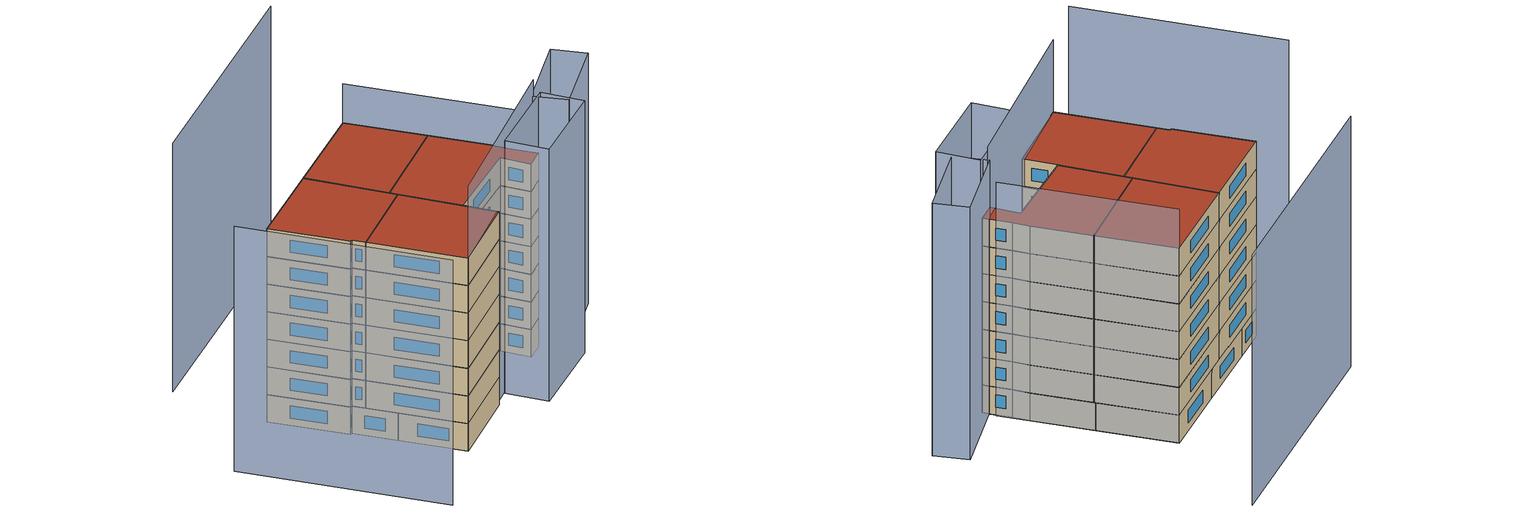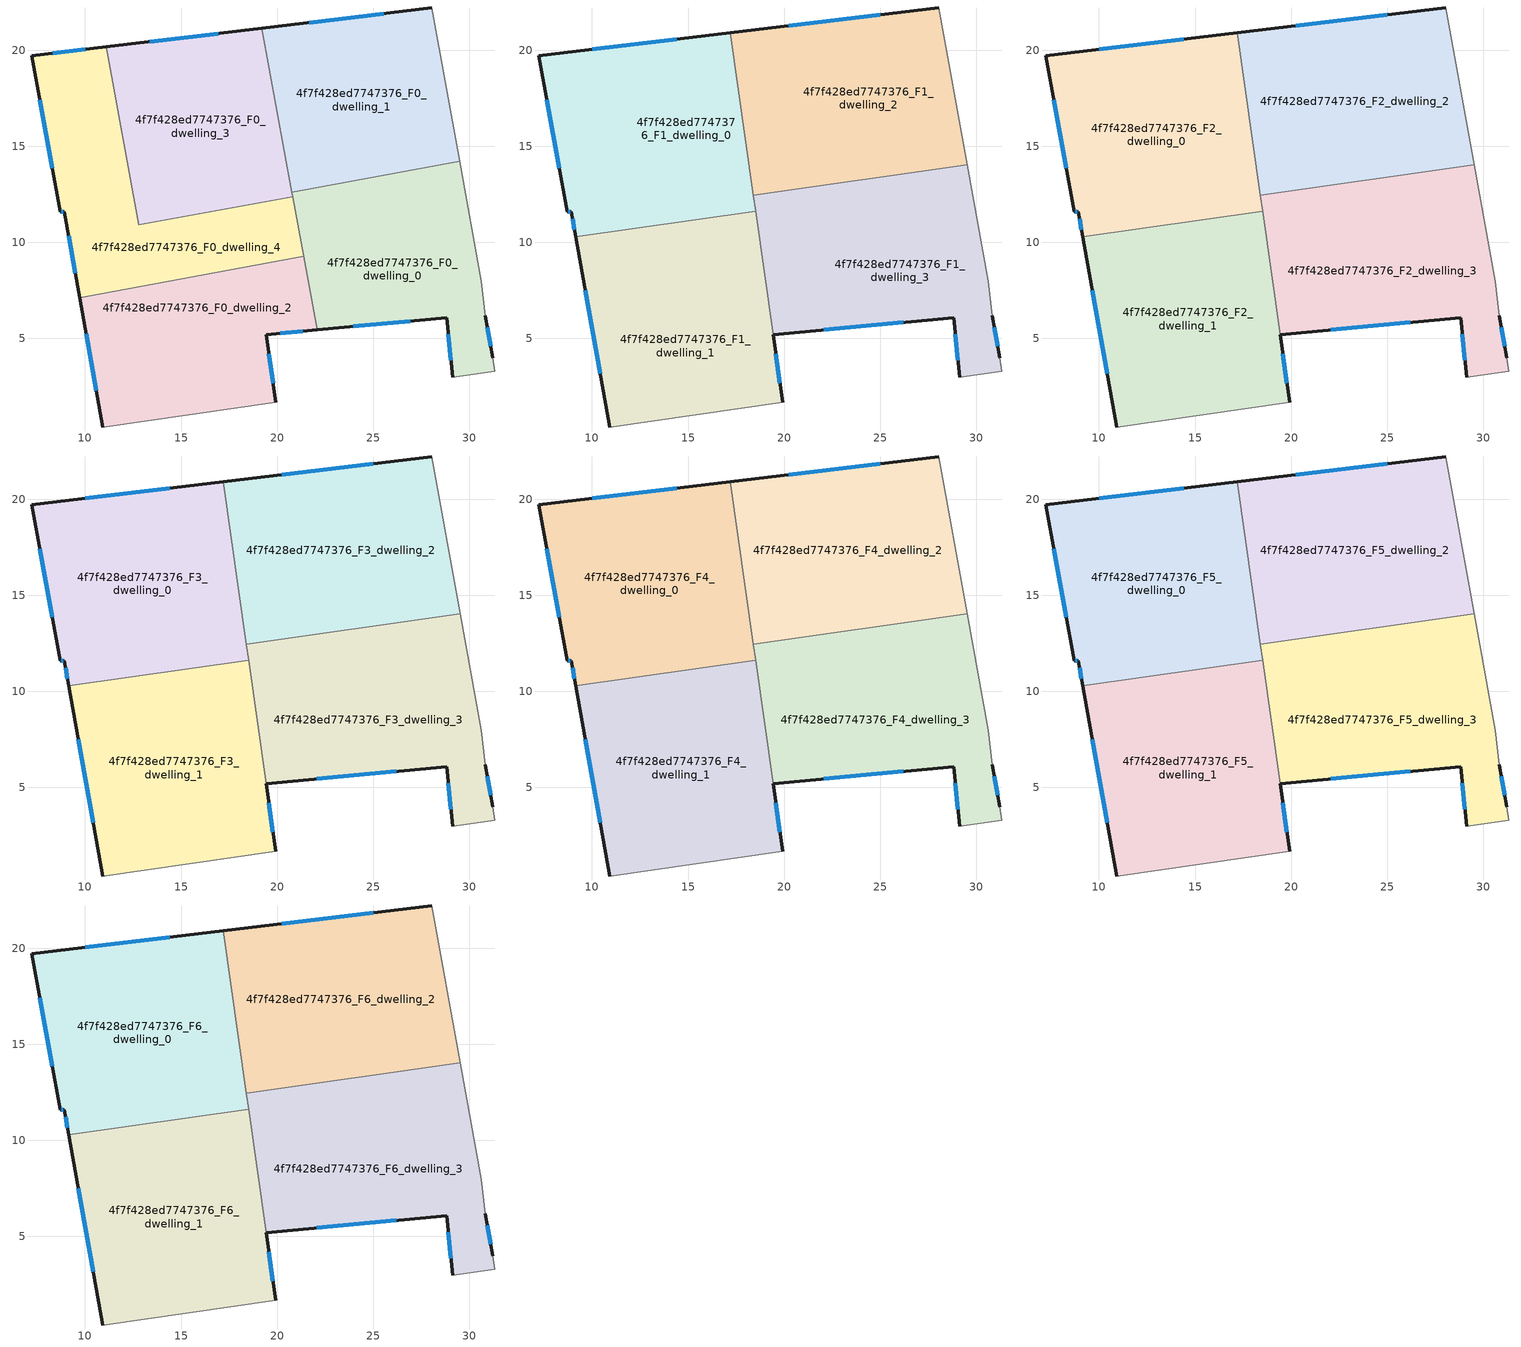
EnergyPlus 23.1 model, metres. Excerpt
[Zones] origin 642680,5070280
4f7f428ed7747376_F0_dwelling_0
 floor ground (EU_floor_Construction): 31.34,3.28 31.24,3.98 30.84,6.18 30.64,7.99 29.5,14.21 20.77,12.61 22.08,5.44 28.84,6.08 29.14,2.98 z0
 wall outside (EU_wall_Construction): 30.84,6.18 31.24,3.98 / 29.14,2.98 28.84,6.08 22.08,5.44 z0:3
 wall adiabatic (EU_wall_Construction): 31.24,3.98 31.34,3.28 29.14,2.98 / 29.5,14.21 30.64,7.99 30.84,6.18 z0:3
 wall to 4f7f428ed7747376_F0_dwelling_1 (EU_wall_Construction): 20.77,12.61 29.5,14.21 z0:3
 wall to 4f7f428ed7747376_F0_dwelling_2 (EU_wall_Construction): 22.08,5.44 21.38,9.26 z0:3
 wall to 4f7f428ed7747376_F0_dwelling_4 (EU_wall_Construction): 21.38,9.26 20.81,12.38 z0:3
 wall to 4f7f428ed7747376_F0_dwelling_3 (EU_wall_Construction): 20.81,12.38 20.77,12.61 z0:3
 window (EU_Window_Construction): 30.95,5.57 31.12,4.6 / 29.05,3.85 28.92,5.22 / 26.94,5.9 23.98,5.62 z0.84:2.16
4f7f428ed7747376_F0_dwelling_1
 floor ground (EU_floor_Construction): 29.5,14.21 28.04,22.2 19.21,21.14 20.77,12.61 z0
 wall outside (EU_wall_Construction): 19.21,21.14 28.04,22.2 z0:3
 wall adiabatic (EU_wall_Construction): 28.04,22.2 29.5,14.21 z0:3
 wall to 4f7f428ed7747376_F0_dwelling_3 (EU_wall_Construction): 20.77,12.61 19.21,21.14 z0:3
 window (EU_Window_Construction): 21.68,21.44 25.56,21.9 z0.84:2.16
 ceiling adiabatic (EU_roof_Construction): 28.04,22.2 29.5,14.21 25.19,13.42 20.74,12.79 19.21,21.14 z3
4f7f428ed7747376_F0_dwelling_2
 floor ground (EU_floor_Construction): 19.93,1.68 19.43,5.19 22.08,5.44 21.38,9.26 9.72,7.13 10.92,0.39 z0
 wall outside (EU_wall_Construction): 10.92,0.39 9.72,7.13 / 22.08,5.44 19.43,5.19 19.93,1.68 z0:3
 wall adiabatic (EU_wall_Construction): 19.93,1.68 10.92,0.39 z0:3
 wall to 4f7f428ed7747376_F0_dwelling_4 (EU_wall_Construction): 9.72,7.13 21.38,9.26 z0:3
 window (EU_Window_Construction): 19.57,4.21 19.79,2.67 / 10.58,2.28 10.06,5.24 / 21.34,5.37 20.17,5.26 z0.84:2.16
4f7f428ed7747376_F0_dwelling_3
 floor ground (EU_floor_Construction): 20.81,12.38 19.21,21.14 11.11,20.17 12.81,10.92 z0
 wall outside (EU_wall_Construction): 11.11,20.17 19.21,21.14 z0:3
 wall to 4f7f428ed7747376_F0_dwelling_4 (EU_wall_Construction): 20.81,12.38 12.81,10.92 11.11,20.17 z0:3
 window (EU_Window_Construction): 13.38,20.44 16.94,20.87 z0.84:2.16
4f7f428ed7747376_F0_dwelling_4
 floor ground (EU_floor_Construction): 21.38,9.26 20.81,12.38 12.81,10.92 11.11,20.17 7.22,19.7 8.72,11.59 8.92,11.59 9.72,7.13 z0
 wall outside (EU_wall_Construction): 9.72,7.13 8.92,11.59 8.72,11.59 7.22,19.7 11.11,20.17 z0:3
 window (EU_Window_Construction): 8.31,19.83 10.02,20.04 / 9.5,8.38 9.15,10.34 / 8.87,11.59 8.78,11.59 / 8.3,13.87 7.64,17.43 z0.84:2.16
4f7f428ed7747376_F1_dwelling_0
 floor to 4f7f428ed7747376_F0_dwelling_3 (EU_floor_Construction): 18.47,11.95 17.2,20.9 11.11,20.17 12.81,10.92 z3
 floor to 4f7f428ed7747376_F0_dwelling_4 (EU_floor_Construction): 18.52,11.61 18.47,11.95 12.81,10.92 11.11,20.17 7.22,19.7 8.72,11.59 8.92,11.59 9.16,10.28 z3
 wall outside (EU_wall_Construction): 9.16,10.28 8.92,11.59 8.72,11.59 7.22,19.7 17.2,20.9 z3:6
 wall to 4f7f428ed7747376_F1_dwelling_1 (EU_wall_Construction): 18.52,11.61 9.16,10.28 z3:6
 wall to 4f7f428ed7747376_F1_dwelling_2 (EU_wall_Construction): 17.2,20.9 18.4,12.46 z3:6
 wall to 4f7f428ed7747376_F1_dwelling_3 (EU_wall_Construction): 18.4,12.46 18.52,11.61 z3:6
 window (EU_Window_Construction): 10.02,20.04 14.4,20.56 / 9.09,10.65 8.99,11.23 / 8.87,11.59 8.78,11.59 / 8.3,13.87 7.64,17.43 z3.84:5.16
4f7f428ed7747376_F1_dwelling_1
 floor to 4f7f428ed7747376_F0_dwelling_2 (EU_floor_Construction): 19.93,1.68 18.91,8.81 9.72,7.13 10.92,0.39 z3
 floor to 4f7f428ed7747376_F0_dwelling_4 (EU_floor_Construction): 18.91,8.81 18.52,11.61 9.16,10.28 9.72,7.13 z3
 wall outside (EU_wall_Construction): 10.92,0.39 9.16,10.28 / 19.43,5.19 19.93,1.68 z3:6
 wall adiabatic (EU_wall_Construction): 19.93,1.68 10.92,0.39 z3:6
 wall to 4f7f428ed7747376_F1_dwelling_3 (EU_wall_Construction): 18.52,11.61 19.43,5.19 z3:6
 window (EU_Window_Construction): 10.43,3.16 9.65,7.51 / 19.57,4.21 19.79,2.67 z3.84:5.16
4f7f428ed7747376_F1_dwelling_2
 floor to 4f7f428ed7747376_F0_dwelling_0 (EU_floor_Construction): 29.53,14.04 29.5,14.21 25.19,13.42 z3
 floor to 4f7f428ed7747376_F0_dwelling_3 (EU_floor_Construction): 20.74,12.79 19.21,21.14 17.2,20.9 18.4,12.46 z3
 floor adiabatic (EU_floor_Construction): 29.53,14.04 28.04,22.2 19.21,21.14 20.74,12.79 25.19,13.42 29.5,14.21 z3
 wall outside (EU_wall_Construction): 17.2,20.9 28.04,22.2 z3:6
 wall to 4f7f428ed7747376_F1_dwelling_3 (EU_wall_Construction): 29.53,14.04 18.4,12.46 z3:6
 wall adiabatic (EU_wall_Construction): 28.04,22.2 29.53,14.04 z3:6
 window (EU_Window_Construction): 20.24,21.26 25,21.83 z3.84:5.16
4f7f428ed7747376_F1_dwelling_3
 floor to 4f7f428ed7747376_F0_dwelling_0 (EU_floor_Construction): 31.34,3.28 31.24,3.98 30.84,6.18 30.64,7.99 29.53,14.04 25.19,13.42 20.77,12.61 22.08,5.44 28.84,6.08 29.14,2.98 z3
 floor to 4f7f428ed7747376_F0_dwelling_2 (EU_floor_Construction): 22.08,5.44 21.38,9.26 18.91,8.81 19.43,5.19 z3
 floor to 4f7f428ed7747376_F0_dwelling_3 (EU_floor_Construction): 20.81,12.38 20.74,12.79 18.4,12.46 18.47,11.95 z3
 floor to 4f7f428ed7747376_F0_dwelling_1 (EU_floor_Construction): 25.19,13.42 20.74,12.79 20.77,12.61 z3
 floor to 4f7f428ed7747376_F0_dwelling_4 (EU_floor_Construction): 21.38,9.26 20.81,12.38 18.47,11.95 18.91,8.81 z3
 wall outside (EU_wall_Construction): 29.14,2.98 28.84,6.08 19.43,5.19 / 30.84,6.18 31.24,3.98 z3:6
 wall adiabatic (EU_wall_Construction): 29.53,14.04 30.64,7.99 30.84,6.18 / 31.24,3.98 31.34,3.28 29.14,2.98 z3:6
 window (EU_Window_Construction): 29.05,3.85 28.92,5.22 / 26.2,5.83 22.06,5.44 / 30.95,5.57 31.12,4.6 z3.84:5.16
4f7f428ed7747376_F2_dwelling_0
 floor to 4f7f428ed7747376_F1_dwelling_0 (EU_floor_Construction): 18.52,11.61 17.2,20.9 7.22,19.7 8.72,11.59 8.92,11.59 9.16,10.28 z6
 wall outside (EU_wall_Construction): 9.16,10.28 8.92,11.59 8.72,11.59 7.22,19.7 17.2,20.9 z6:9
 wall to 4f7f428ed7747376_F2_dwelling_1 (EU_wall_Construction): 18.52,11.61 9.16,10.28 z6:9
 wall to 4f7f428ed7747376_F2_dwelling_2 (EU_wall_Construction): 17.2,20.9 18.4,12.46 z6:9
 wall to 4f7f428ed7747376_F2_dwelling_3 (EU_wall_Construction): 18.4,12.46 18.52,11.61 z6:9
 window (EU_Window_Construction): 10.02,20.04 14.4,20.56 / 9.09,10.65 8.99,11.23 / 8.87,11.59 8.78,11.59 / 8.3,13.87 7.64,17.43 z6.84:8.16
4f7f428ed7747376_F2_dwelling_1
 floor to 4f7f428ed7747376_F1_dwelling_1 (EU_floor_Construction): 19.93,1.68 18.52,11.61 9.16,10.28 10.92,0.39 z6
 wall outside (EU_wall_Construction): 10.92,0.39 9.16,10.28 / 19.43,5.19 19.93,1.68 z6:9
 wall adiabatic (EU_wall_Construction): 19.93,1.68 10.92,0.39 z6:9
 wall to 4f7f428ed7747376_F2_dwelling_3 (EU_wall_Construction): 18.52,11.61 19.43,5.19 z6:9
 window (EU_Window_Construction): 10.43,3.16 9.65,7.51 / 19.57,4.21 19.79,2.67 z6.84:8.16
4f7f428ed7747376_F2_dwelling_2
 floor to 4f7f428ed7747376_F1_dwelling_2 (EU_floor_Construction): 29.53,14.04 28.04,22.2 17.2,20.9 18.4,12.46 z6
 wall outside (EU_wall_Construction): 17.2,20.9 28.04,22.2 z6:9
 wall to 4f7f428ed7747376_F2_dwelling_3 (EU_wall_Construction): 29.53,14.04 18.4,12.46 z6:9
 wall adiabatic (EU_wall_Construction): 28.04,22.2 29.53,14.04 z6:9
 window (EU_Window_Construction): 20.24,21.26 25,21.83 z6.84:8.16
4f7f428ed7747376_F2_dwelling_3
 floor to 4f7f428ed7747376_F1_dwelling_3 (EU_floor_Construction): 31.34,3.28 31.24,3.98 30.84,6.18 30.64,7.99 29.53,14.04 18.4,12.46 19.43,5.19 28.84,6.08 29.14,2.98 z6
 wall outside (EU_wall_Construction): 29.14,2.98 28.84,6.08 19.43,5.19 / 30.84,6.18 31.24,3.98 z6:9
 wall adiabatic (EU_wall_Construction): 29.53,14.04 30.64,7.99 30.84,6.18 / 31.24,3.98 31.34,3.28 29.14,2.98 z6:9
 window (EU_Window_Construction): 29.05,3.85 28.92,5.22 / 26.2,5.83 22.06,5.44 / 30.95,5.57 31.12,4.6 z6.84:8.16
4f7f428ed7747376_F3_dwelling_0
 floor to 4f7f428ed7747376_F2_dwelling_0 (EU_floor_Construction): 18.52,11.61 17.2,20.9 7.22,19.7 8.72,11.59 8.92,11.59 9.16,10.28 z9
 wall outside (EU_wall_Construction): 9.16,10.28 8.92,11.59 8.72,11.59 7.22,19.7 17.2,20.9 z9:12
 wall to 4f7f428ed7747376_F3_dwelling_1 (EU_wall_Construction): 18.52,11.61 9.16,10.28 z9:12
 wall to 4f7f428ed7747376_F3_dwelling_2 (EU_wall_Construction): 17.2,20.9 18.4,12.46 z9:12
 wall to 4f7f428ed7747376_F3_dwelling_3 (EU_wall_Construction): 18.4,12.46 18.52,11.61 z9:12
 window (EU_Window_Construction): 10.02,20.04 14.4,20.56 / 9.09,10.65 8.99,11.23 / 8.87,11.59 8.78,11.59 / 8.3,13.87 7.64,17.43 z9.84:11.16
4f7f428ed7747376_F3_dwelling_1
 floor to 4f7f428ed7747376_F2_dwelling_1 (EU_floor_Construction): 19.93,1.68 18.52,11.61 9.16,10.28 10.92,0.39 z9
 wall outside (EU_wall_Construction): 10.92,0.39 9.16,10.28 / 19.43,5.19 19.93,1.68 z9:12
 wall adiabatic (EU_wall_Construction): 19.93,1.68 10.92,0.39 z9:12
 wall to 4f7f428ed7747376_F3_dwelling_3 (EU_wall_Construction): 18.52,11.61 19.43,5.19 z9:12
 window (EU_Window_Construction): 10.43,3.16 9.65,7.51 / 19.57,4.21 19.79,2.67 z9.84:11.16
4f7f428ed7747376_F3_dwelling_2
 floor to 4f7f428ed7747376_F2_dwelling_2 (EU_floor_Construction): 29.53,14.04 28.04,22.2 17.2,20.9 18.4,12.46 z9
 wall outside (EU_wall_Construction): 17.2,20.9 28.04,22.2 z9:12
 wall to 4f7f428ed7747376_F3_dwelling_3 (EU_wall_Construction): 29.53,14.04 18.4,12.46 z9:12
 wall adiabatic (EU_wall_Construction): 28.04,22.2 29.53,14.04 z9:12
 window (EU_Window_Construction): 20.24,21.26 25,21.83 z9.84:11.16
4f7f428ed7747376_F3_dwelling_3
 floor to 4f7f428ed7747376_F2_dwelling_3 (EU_floor_Construction): 31.34,3.28 31.24,3.98 30.84,6.18 30.64,7.99 29.53,14.04 18.4,12.46 19.43,5.19 28.84,6.08 29.14,2.98 z9
 wall outside (EU_wall_Construction): 29.14,2.98 28.84,6.08 19.43,5.19 / 30.84,6.18 31.24,3.98 z9:12
 wall adiabatic (EU_wall_Construction): 29.53,14.04 30.64,7.99 30.84,6.18 / 31.24,3.98 31.34,3.28 29.14,2.98 z9:12
 window (EU_Window_Construction): 29.05,3.85 28.92,5.22 / 26.2,5.83 22.06,5.44 / 30.95,5.57 31.12,4.6 z9.84:11.16
4f7f428ed7747376_F4_dwelling_0
 floor to 4f7f428ed7747376_F3_dwelling_0 (EU_floor_Construction): 18.52,11.61 17.2,20.9 7.22,19.7 8.72,11.59 8.92,11.59 9.16,10.28 z12
 wall outside (EU_wall_Construction): 9.16,10.28 8.92,11.59 8.72,11.59 7.22,19.7 17.2,20.9 z12:15
 wall to 4f7f428ed7747376_F4_dwelling_1 (EU_wall_Construction): 18.52,11.61 9.16,10.28 z12:15
 wall to 4f7f428ed7747376_F4_dwelling_2 (EU_wall_Construction): 17.2,20.9 18.4,12.46 z12:15
 wall to 4f7f428ed7747376_F4_dwelling_3 (EU_wall_Construction): 18.4,12.46 18.52,11.61 z12:15
 window (EU_Window_Construction): 10.02,20.04 14.4,20.56 / 9.09,10.65 8.99,11.23 / 8.87,11.59 8.78,11.59 / 8.3,13.87 7.64,17.43 z12.84:14.16
4f7f428ed7747376_F4_dwelling_1
 floor to 4f7f428ed7747376_F3_dwelling_1 (EU_floor_Construction): 19.93,1.68 18.52,11.61 9.16,10.28 10.92,0.39 z12
 wall outside (EU_wall_Construction): 10.92,0.39 9.16,10.28 / 19.43,5.19 19.93,1.68 z12:15
 wall adiabatic (EU_wall_Construction): 19.93,1.68 10.92,0.39 z12:15
 wall to 4f7f428ed7747376_F4_dwelling_3 (EU_wall_Construction): 18.52,11.61 19.43,5.19 z12:15
 window (EU_Window_Construction): 10.43,3.16 9.65,7.51 / 19.57,4.21 19.79,2.67 z12.84:14.16
4f7f428ed7747376_F4_dwelling_2
 floor to 4f7f428ed7747376_F3_dwelling_2 (EU_floor_Construction): 29.53,14.04 28.04,22.2 17.2,20.9 18.4,12.46 z12
 wall outside (EU_wall_Construction): 17.2,20.9 28.04,22.2 z12:15
 wall to 4f7f428ed7747376_F4_dwelling_3 (EU_wall_Construction): 29.53,14.04 18.4,12.46 z12:15
 wall adiabatic (EU_wall_Construction): 28.04,22.2 29.53,14.04 z12:15
 window (EU_Window_Construction): 20.24,21.26 25,21.83 z12.84:14.16
4f7f428ed7747376_F4_dwelling_3
 floor to 4f7f428ed7747376_F3_dwelling_3 (EU_floor_Construction): 31.34,3.28 31.24,3.98 30.84,6.18 30.64,7.99 29.53,14.04 18.4,12.46 19.43,5.19 28.84,6.08 29.14,2.98 z12
 wall outside (EU_wall_Construction): 29.14,2.98 28.84,6.08 19.43,5.19 / 30.84,6.18 31.24,3.98 z12:15
 wall adiabatic (EU_wall_Construction): 29.53,14.04 30.64,7.99 30.84,6.18 / 31.24,3.98 31.34,3.28 29.14,2.98 z12:15
 window (EU_Window_Construction): 29.05,3.85 28.92,5.22 / 26.2,5.83 22.06,5.44 / 30.95,5.57 31.12,4.6 z12.84:14.16
4f7f428ed7747376_F5_dwelling_0
 floor to 4f7f428ed7747376_F4_dwelling_0 (EU_floor_Construction): 18.52,11.61 17.2,20.9 7.22,19.7 8.72,11.59 8.92,11.59 9.16,10.28 z15
 wall outside (EU_wall_Construction): 9.16,10.28 8.92,11.59 8.72,11.59 7.22,19.7 17.2,20.9 z15:18
 wall to 4f7f428ed7747376_F5_dwelling_1 (EU_wall_Construction): 18.52,11.61 9.16,10.28 z15:18
 wall to 4f7f428ed7747376_F5_dwelling_2 (EU_wall_Construction): 17.2,20.9 18.4,12.46 z15:18
 wall to 4f7f428ed7747376_F5_dwelling_3 (EU_wall_Construction): 18.4,12.46 18.52,11.61 z15:18
 window (EU_Window_Construction): 10.02,20.04 14.4,20.56 / 9.09,10.65 8.99,11.23 / 8.87,11.59 8.78,11.59 / 8.3,13.87 7.64,17.43 z15.84:17.16
4f7f428ed7747376_F5_dwelling_1
 floor to 4f7f428ed7747376_F4_dwelling_1 (EU_floor_Construction): 19.93,1.68 18.52,11.61 9.16,10.28 10.92,0.39 z15
 wall outside (EU_wall_Construction): 10.92,0.39 9.16,10.28 / 19.43,5.19 19.93,1.68 z15:18
 wall adiabatic (EU_wall_Construction): 19.93,1.68 10.92,0.39 z15:18
 wall to 4f7f428ed7747376_F5_dwelling_3 (EU_wall_Construction): 18.52,11.61 19.43,5.19 z15:18
 window (EU_Window_Construction): 10.43,3.16 9.65,7.51 / 19.57,4.21 19.79,2.67 z15.84:17.16
4f7f428ed7747376_F5_dwelling_2
 floor to 4f7f428ed7747376_F4_dwelling_2 (EU_floor_Construction): 29.53,14.04 28.04,22.2 17.2,20.9 18.4,12.46 z15
 wall outside (EU_wall_Construction): 17.2,20.9 28.04,22.2 z15:18
 wall to 4f7f428ed7747376_F5_dwelling_3 (EU_wall_Construction): 29.53,14.04 18.4,12.46 z15:18
 wall adiabatic (EU_wall_Construction): 28.04,22.2 29.53,14.04 z15:18
 window (EU_Window_Construction): 20.24,21.26 25,21.83 z15.84:17.16
4f7f428ed7747376_F5_dwelling_3
 floor to 4f7f428ed7747376_F4_dwelling_3 (EU_floor_Construction): 31.34,3.28 31.24,3.98 30.84,6.18 30.64,7.99 29.53,14.04 18.4,12.46 19.43,5.19 28.84,6.08 29.14,2.98 z15
 wall outside (EU_wall_Construction): 29.14,2.98 28.84,6.08 19.43,5.19 / 30.84,6.18 31.24,3.98 z15:18
 wall adiabatic (EU_wall_Construction): 29.53,14.04 30.64,7.99 30.84,6.18 / 31.24,3.98 31.34,3.28 29.14,2.98 z15:18
 window (EU_Window_Construction): 29.05,3.85 28.92,5.22 / 26.2,5.83 22.06,5.44 / 30.95,5.57 31.12,4.6 z15.84:17.16
4f7f428ed7747376_F6_dwelling_0
 floor to 4f7f428ed7747376_F5_dwelling_0 (EU_floor_Construction): 18.52,11.61 17.2,20.9 7.22,19.7 8.72,11.59 8.92,11.59 9.16,10.28 z18
 wall outside (EU_wall_Construction): 9.16,10.28 8.92,11.59 8.72,11.59 7.22,19.7 17.2,20.9 z18:21
 wall to 4f7f428ed7747376_F6_dwelling_1 (EU_wall_Construction): 18.52,11.61 9.16,10.28 z18:21
 wall to 4f7f428ed7747376_F6_dwelling_2 (EU_wall_Construction): 17.2,20.9 18.4,12.46 z18:21
 wall to 4f7f428ed7747376_F6_dwelling_3 (EU_wall_Construction): 18.4,12.46 18.52,11.61 z18:21
 window (EU_Window_Construction): 10.02,20.04 14.4,20.56 / 9.09,10.65 8.99,11.23 / 8.87,11.59 8.78,11.59 / 8.3,13.87 7.64,17.43 z18.84:20.16
 roof outside (EU_roof_Construction): 17.2,20.9 18.52,11.61 9.16,10.28 8.92,11.59 8.72,11.59 7.22,19.7 z21
4f7f428ed7747376_F6_dwelling_1
 floor to 4f7f428ed7747376_F5_dwelling_1 (EU_floor_Construction): 19.93,1.68 18.52,11.61 9.16,10.28 10.92,0.39 z18
 wall outside (EU_wall_Construction): 10.92,0.39 9.16,10.28 / 19.43,5.19 19.93,1.68 z18:21
 wall adiabatic (EU_wall_Construction): 19.93,1.68 10.92,0.39 z18:21
 wall to 4f7f428ed7747376_F6_dwelling_3 (EU_wall_Construction): 18.52,11.61 19.43,5.19 z18:21
 window (EU_Window_Construction): 10.43,3.16 9.65,7.51 / 19.57,4.21 19.79,2.67 z18.84:20.16
 roof outside (EU_roof_Construction): 18.52,11.61 19.93,1.68 10.92,0.39 9.16,10.28 z21
4f7f428ed7747376_F6_dwelling_2
 floor to 4f7f428ed7747376_F5_dwelling_2 (EU_floor_Construction): 29.53,14.04 28.04,22.2 17.2,20.9 18.4,12.46 z18
 wall outside (EU_wall_Construction): 17.2,20.9 28.04,22.2 z18:21
 wall to 4f7f428ed7747376_F6_dwelling_3 (EU_wall_Construction): 29.53,14.04 18.4,12.46 z18:21
 wall adiabatic (EU_wall_Construction): 28.04,22.2 29.53,14.04 z18:21
 window (EU_Window_Construction): 20.24,21.26 25,21.83 z18.84:20.16
 roof outside (EU_roof_Construction): 28.04,22.2 29.53,14.04 18.4,12.46 17.2,20.9 z21
4f7f428ed7747376_F6_dwelling_3
 floor to 4f7f428ed7747376_F5_dwelling_3 (EU_floor_Construction): 31.34,3.28 31.24,3.98 30.84,6.18 30.64,7.99 29.53,14.04 18.4,12.46 19.43,5.19 28.84,6.08 29.14,2.98 z18
 wall outside (EU_wall_Construction): 29.14,2.98 28.84,6.08 19.43,5.19 / 30.84,6.18 31.24,3.98 z18:21
 wall adiabatic (EU_wall_Construction): 29.53,14.04 30.64,7.99 30.84,6.18 / 31.24,3.98 31.34,3.28 29.14,2.98 z18:21
 window (EU_Window_Construction): 29.05,3.85 28.92,5.22 / 26.2,5.83 22.06,5.44 / 30.95,5.57 31.12,4.6 z18.84:20.16
 roof outside (EU_roof_Construction): 29.53,14.04 30.64,7.99 30.84,6.18 31.24,3.98 31.34,3.28 29.14,2.98 28.84,6.08 19.43,5.19 18.4,12.46 z21
shading: 10.92,0.39 31.28,3.88 z0:28.8; 32.14,-1.12 22.63,-2.22 / 22.63,-2.22 22.12,2.22 / 22.12,2.22 31.62,3.32 / 31.62,3.32 32.14,-1.12 z0:27.4; 30.94,3.9 39.53,6.23 / 39.53,6.23 40.48,2.73 / 40.48,2.73 31.89,0.4 / 31.89,0.4 30.94,3.9 z0:27.2; -2.21,18.32 1.41,-2.81 z0:26.6; 31.23,4.72 28.04,22.2 z0:25.2; 35.14,33.36 8.27,30.08 z0:27
[Building]
EU S2 Campaign: North Axis=0; Terrain=City; Solar Distribution=FullExterior
[Site:Location]
Lyon-Bron: Latitude=45.75; Longitude=5; Time Zone=1; Elevation=198
[SizingPeriod:WeatherFileDays]
AnnualSizingPeriod: Begin Month=1; Begin Day of Month=1; End Month=12; End Day of Month=31; Day of Week for Start Day=Monday; Use Weather File Daylight Saving Period=No; Use Weather File Rain and Snow Indicators=No
[MATERIAL]
EU_InternalMass_Material: Roughness=MediumRough; Thickness=0.1; Conductivity=1; Density=1800; Specific Heat=900; Thermal Absorptance=0.9; Solar Absorptance=0.7; Visible Absorptance=0.7
[MATERIAL:NOMASS] Roughness=MediumRough; Thermal Absorptance=0.9; Solar Absorptance=0.7; Visible Absorptance=0.7
Name | Thermal Resistance
EU_wall_NoMass | 0.776494
EU_roof_NoMass | 0.486893
EU_floor_NoMass | 0.421597
[WINDOWMATERIAL:SIMPLEGLAZINGSYSTEM]
EU_Window_SimpleGlazing: UFactor=4.24961; Solar Heat Gain Coefficient=0.83; Visible Transmittance=0.83
[CONSTRUCTION]
EU_wall_Construction: EU_wall_NoMass
EU_roof_Construction: EU_roof_NoMass
EU_floor_Construction: EU_floor_NoMass
EU_InternalMass_Construction: EU_InternalMass_Material
EU_Window_Construction: EU_Window_SimpleGlazing
[ZONE] Type=1; Multiplier=1; Ceiling Height=autocalculate; Floor Area=autocalculate; Part of Total Floor Area=Yes
Name | Volume
4f7f428ed7747376_F0_dwelling_0; 4f7f428ed7747376_F0_dwelling_1 | 223.469
4f7f428ed7747376_F1_dwelling_0; 4f7f428ed7747376_F2_dwelling_0; 4f7f428ed7747376_F3_dwelling_0; 4f7f428ed7747376_F4_dwelling_0; 4f7f428ed7747376_F5_dwelling_0; 4f7f428ed7747376_F6_dwelling_0 | 279.349
4f7f428ed7747376_F1_dwelling_1; 4f7f428ed7747376_F2_dwelling_1; 4f7f428ed7747376_F3_dwelling_1; 4f7f428ed7747376_F4_dwelling_1; 4f7f428ed7747376_F5_dwelling_1; 4f7f428ed7747376_F6_dwelling_1 | 279.327
4f7f428ed7747376_F0_dwelling_2 | 223.477
4f7f428ed7747376_F1_dwelling_2; 4f7f428ed7747376_F2_dwelling_2; 4f7f428ed7747376_F3_dwelling_2; 4f7f428ed7747376_F4_dwelling_2; 4f7f428ed7747376_F5_dwelling_2; 4f7f428ed7747376_F6_dwelling_2 | 279.354
4f7f428ed7747376_F0_dwelling_3 | 223.489
4f7f428ed7747376_F1_dwelling_3; 4f7f428ed7747376_F2_dwelling_3; 4f7f428ed7747376_F3_dwelling_3; 4f7f428ed7747376_F4_dwelling_3; 4f7f428ed7747376_F5_dwelling_3; 4f7f428ed7747376_F6_dwelling_3 | 279.331
4f7f428ed7747376_F0_dwelling_4 | 223.467
[INTERNALMASS] Construction=EU_InternalMass_Construction
Name | Zone or ZoneList | Surface Area
4f7f428ed7747376_F0_dwelling_0_EU_InternalMass | 4f7f428ed7747376_F0_dwelling_0 | 74.4898
4f7f428ed7747376_F0_dwelling_1_EU_InternalMass | 4f7f428ed7747376_F0_dwelling_1 | 74.4877
4f7f428ed7747376_F0_dwelling_2_EU_InternalMass | 4f7f428ed7747376_F0_dwelling_2 | 74.4917
4f7f428ed7747376_F0_dwelling_3_EU_InternalMass | 4f7f428ed7747376_F0_dwelling_3 | 74.4953
4f7f428ed7747376_F0_dwelling_4_EU_InternalMass | 4f7f428ed7747376_F0_dwelling_4 | 74.4893
4f7f428ed7747376_F1_dwelling_0_EU_InternalMass | 4f7f428ed7747376_F1_dwelling_0 | 93.1161
4f7f428ed7747376_F1_dwelling_1_EU_InternalMass | 4f7f428ed7747376_F1_dwelling_1 | 93.1122
4f7f428ed7747376_F1_dwelling_2_EU_InternalMass | 4f7f428ed7747376_F1_dwelling_2 | 93.1179
4f7f428ed7747376_F1_dwelling_3_EU_InternalMass | 4f7f428ed7747376_F1_dwelling_3 | 93.1104
4f7f428ed7747376_F2_dwelling_0_EU_InternalMass | 4f7f428ed7747376_F2_dwelling_0 | 93.1161
4f7f428ed7747376_F2_dwelling_1_EU_InternalMass | 4f7f428ed7747376_F2_dwelling_1 | 93.1122
4f7f428ed7747376_F2_dwelling_2_EU_InternalMass | 4f7f428ed7747376_F2_dwelling_2 | 93.1179
4f7f428ed7747376_F2_dwelling_3_EU_InternalMass | 4f7f428ed7747376_F2_dwelling_3 | 93.1104
4f7f428ed7747376_F3_dwelling_0_EU_InternalMass | 4f7f428ed7747376_F3_dwelling_0 | 93.1161
4f7f428ed7747376_F3_dwelling_1_EU_InternalMass | 4f7f428ed7747376_F3_dwelling_1 | 93.1122
4f7f428ed7747376_F3_dwelling_2_EU_InternalMass | 4f7f428ed7747376_F3_dwelling_2 | 93.1179
4f7f428ed7747376_F3_dwelling_3_EU_InternalMass | 4f7f428ed7747376_F3_dwelling_3 | 93.1104
4f7f428ed7747376_F4_dwelling_0_EU_InternalMass | 4f7f428ed7747376_F4_dwelling_0 | 93.1161
4f7f428ed7747376_F4_dwelling_1_EU_InternalMass | 4f7f428ed7747376_F4_dwelling_1 | 93.1122
4f7f428ed7747376_F4_dwelling_2_EU_InternalMass | 4f7f428ed7747376_F4_dwelling_2 | 93.1179
4f7f428ed7747376_F4_dwelling_3_EU_InternalMass | 4f7f428ed7747376_F4_dwelling_3 | 93.1104
4f7f428ed7747376_F5_dwelling_0_EU_InternalMass | 4f7f428ed7747376_F5_dwelling_0 | 93.1161
4f7f428ed7747376_F5_dwelling_1_EU_InternalMass | 4f7f428ed7747376_F5_dwelling_1 | 93.1122
4f7f428ed7747376_F5_dwelling_2_EU_InternalMass | 4f7f428ed7747376_F5_dwelling_2 | 93.1179
4f7f428ed7747376_F5_dwelling_3_EU_InternalMass | 4f7f428ed7747376_F5_dwelling_3 | 93.1104
4f7f428ed7747376_F6_dwelling_0_EU_InternalMass | 4f7f428ed7747376_F6_dwelling_0 | 93.1161
4f7f428ed7747376_F6_dwelling_1_EU_InternalMass | 4f7f428ed7747376_F6_dwelling_1 | 93.1122
4f7f428ed7747376_F6_dwelling_2_EU_InternalMass | 4f7f428ed7747376_F6_dwelling_2 | 93.1179
4f7f428ed7747376_F6_dwelling_3_EU_InternalMass | 4f7f428ed7747376_F6_dwelling_3 | 93.1104
[OTHEREQUIPMENT] Fuel Type=Electricity; Design Level Calculation Method=Watts/Area; Power per Zone Floor Area=1; Fraction Latent=0; Fraction Radiant=0; Fraction Lost=0; Carbon Dioxide Generation Rate=0; EndUse Subcategory=EU_Step8_InternalGains
Name | Zone or ZoneList or Space or SpaceList | Schedule
EU_Step8_InternalGain_4f7f428ed7747376_F0_dwelling_0_f000 | 4f7f428ed7747376_F0_dwelling_0 | EU_Step8_GainSchedule_4f7f428ed7747376_F0_dwelling_0_f000
EU_Step8_InternalGain_4f7f428ed7747376_F0_dwelling_1_f000 | 4f7f428ed7747376_F0_dwelling_1 | EU_Step8_GainSchedule_4f7f428ed7747376_F0_dwelling_1_f000
EU_Step8_InternalGain_4f7f428ed7747376_F0_dwelling_2_f000 | 4f7f428ed7747376_F0_dwelling_2 | EU_Step8_GainSchedule_4f7f428ed7747376_F0_dwelling_2_f000
EU_Step8_InternalGain_4f7f428ed7747376_F0_dwelling_3_f000 | 4f7f428ed7747376_F0_dwelling_3 | EU_Step8_GainSchedule_4f7f428ed7747376_F0_dwelling_3_f000
EU_Step8_InternalGain_4f7f428ed7747376_F0_dwelling_4_f000 | 4f7f428ed7747376_F0_dwelling_4 | EU_Step8_GainSchedule_4f7f428ed7747376_F0_dwelling_4_f000
EU_Step8_InternalGain_4f7f428ed7747376_F1_dwelling_0_f000 | 4f7f428ed7747376_F1_dwelling_0 | EU_Step8_GainSchedule_4f7f428ed7747376_F1_dwelling_0_f000
EU_Step8_InternalGain_4f7f428ed7747376_F1_dwelling_1_f000 | 4f7f428ed7747376_F1_dwelling_1 | EU_Step8_GainSchedule_4f7f428ed7747376_F1_dwelling_1_f000
EU_Step8_InternalGain_4f7f428ed7747376_F1_dwelling_2_f000 | 4f7f428ed7747376_F1_dwelling_2 | EU_Step8_GainSchedule_4f7f428ed7747376_F1_dwelling_2_f000
EU_Step8_InternalGain_4f7f428ed7747376_F1_dwelling_3_f000 | 4f7f428ed7747376_F1_dwelling_3 | EU_Step8_GainSchedule_4f7f428ed7747376_F1_dwelling_3_f000
EU_Step8_InternalGain_4f7f428ed7747376_F2_dwelling_0_f000 | 4f7f428ed7747376_F2_dwelling_0 | EU_Step8_GainSchedule_4f7f428ed7747376_F2_dwelling_0_f000
EU_Step8_InternalGain_4f7f428ed7747376_F2_dwelling_1_f000 | 4f7f428ed7747376_F2_dwelling_1 | EU_Step8_GainSchedule_4f7f428ed7747376_F2_dwelling_1_f000
EU_Step8_InternalGain_4f7f428ed7747376_F2_dwelling_2_f000 | 4f7f428ed7747376_F2_dwelling_2 | EU_Step8_GainSchedule_4f7f428ed7747376_F2_dwelling_2_f000
EU_Step8_InternalGain_4f7f428ed7747376_F2_dwelling_3_f000 | 4f7f428ed7747376_F2_dwelling_3 | EU_Step8_GainSchedule_4f7f428ed7747376_F2_dwelling_3_f000
EU_Step8_InternalGain_4f7f428ed7747376_F3_dwelling_0_f000 | 4f7f428ed7747376_F3_dwelling_0 | EU_Step8_GainSchedule_4f7f428ed7747376_F3_dwelling_0_f000
EU_Step8_InternalGain_4f7f428ed7747376_F3_dwelling_1_f000 | 4f7f428ed7747376_F3_dwelling_1 | EU_Step8_GainSchedule_4f7f428ed7747376_F3_dwelling_1_f000
EU_Step8_InternalGain_4f7f428ed7747376_F3_dwelling_2_f000 | 4f7f428ed7747376_F3_dwelling_2 | EU_Step8_GainSchedule_4f7f428ed7747376_F3_dwelling_2_f000
EU_Step8_InternalGain_4f7f428ed7747376_F3_dwelling_3_f000 | 4f7f428ed7747376_F3_dwelling_3 | EU_Step8_GainSchedule_4f7f428ed7747376_F3_dwelling_3_f000
EU_Step8_InternalGain_4f7f428ed7747376_F4_dwelling_0_f000 | 4f7f428ed7747376_F4_dwelling_0 | EU_Step8_GainSchedule_4f7f428ed7747376_F4_dwelling_0_f000
EU_Step8_InternalGain_4f7f428ed7747376_F4_dwelling_1_f000 | 4f7f428ed7747376_F4_dwelling_1 | EU_Step8_GainSchedule_4f7f428ed7747376_F4_dwelling_1_f000
EU_Step8_InternalGain_4f7f428ed7747376_F4_dwelling_2_f000 | 4f7f428ed7747376_F4_dwelling_2 | EU_Step8_GainSchedule_4f7f428ed7747376_F4_dwelling_2_f000
EU_Step8_InternalGain_4f7f428ed7747376_F4_dwelling_3_f000 | 4f7f428ed7747376_F4_dwelling_3 | EU_Step8_GainSchedule_4f7f428ed7747376_F4_dwelling_3_f000
EU_Step8_InternalGain_4f7f428ed7747376_F5_dwelling_0_f000 | 4f7f428ed7747376_F5_dwelling_0 | EU_Step8_GainSchedule_4f7f428ed7747376_F5_dwelling_0_f000
EU_Step8_InternalGain_4f7f428ed7747376_F5_dwelling_1_f000 | 4f7f428ed7747376_F5_dwelling_1 | EU_Step8_GainSchedule_4f7f428ed7747376_F5_dwelling_1_f000
EU_Step8_InternalGain_4f7f428ed7747376_F5_dwelling_2_f000 | 4f7f428ed7747376_F5_dwelling_2 | EU_Step8_GainSchedule_4f7f428ed7747376_F5_dwelling_2_f000
EU_Step8_InternalGain_4f7f428ed7747376_F5_dwelling_3_f000 | 4f7f428ed7747376_F5_dwelling_3 | EU_Step8_GainSchedule_4f7f428ed7747376_F5_dwelling_3_f000
EU_Step8_InternalGain_4f7f428ed7747376_F6_dwelling_0_f000 | 4f7f428ed7747376_F6_dwelling_0 | EU_Step8_GainSchedule_4f7f428ed7747376_F6_dwelling_0_f000
EU_Step8_InternalGain_4f7f428ed7747376_F6_dwelling_1_f000 | 4f7f428ed7747376_F6_dwelling_1 | EU_Step8_GainSchedule_4f7f428ed7747376_F6_dwelling_1_f000
EU_Step8_InternalGain_4f7f428ed7747376_F6_dwelling_2_f000 | 4f7f428ed7747376_F6_dwelling_2 | EU_Step8_GainSchedule_4f7f428ed7747376_F6_dwelling_2_f000
EU_Step8_InternalGain_4f7f428ed7747376_F6_dwelling_3_f000 | 4f7f428ed7747376_F6_dwelling_3 | EU_Step8_GainSchedule_4f7f428ed7747376_F6_dwelling_3_f000
[ZONEVENTILATION:DESIGNFLOWRATE] Schedule=EU_AlwaysOn; Design Flow Rate Calculation Method=AirChanges/Hour; Air Changes per Hour=0.693814; Ventilation Type=Natural; Fan Pressure Rise=0; Fan Total Efficiency=1; Constant Term Coefficient=1; Temperature Term Coefficient=0; Velocity Term Coefficient=0; Velocity Squared Term Coefficient=0; Minimum Indoor Temperature=-100; Maximum Indoor Temperature=100; Delta Temperature=-100; Minimum Outdoor Temperature=-100; Maximum Outdoor Temperature=100; Maximum Wind Speed=40
Name | Zone or ZoneList or Space or SpaceList
EU_ConstantAir_4f7f428ed7747376_F0_dwelling_0 | 4f7f428ed7747376_F0_dwelling_0
EU_ConstantAir_4f7f428ed7747376_F0_dwelling_1 | 4f7f428ed7747376_F0_dwelling_1
EU_ConstantAir_4f7f428ed7747376_F0_dwelling_2 | 4f7f428ed7747376_F0_dwelling_2
EU_ConstantAir_4f7f428ed7747376_F0_dwelling_3 | 4f7f428ed7747376_F0_dwelling_3
EU_ConstantAir_4f7f428ed7747376_F0_dwelling_4 | 4f7f428ed7747376_F0_dwelling_4
EU_ConstantAir_4f7f428ed7747376_F1_dwelling_0 | 4f7f428ed7747376_F1_dwelling_0
EU_ConstantAir_4f7f428ed7747376_F1_dwelling_1 | 4f7f428ed7747376_F1_dwelling_1
EU_ConstantAir_4f7f428ed7747376_F1_dwelling_2 | 4f7f428ed7747376_F1_dwelling_2
EU_ConstantAir_4f7f428ed7747376_F1_dwelling_3 | 4f7f428ed7747376_F1_dwelling_3
EU_ConstantAir_4f7f428ed7747376_F2_dwelling_0 | 4f7f428ed7747376_F2_dwelling_0
EU_ConstantAir_4f7f428ed7747376_F2_dwelling_1 | 4f7f428ed7747376_F2_dwelling_1
EU_ConstantAir_4f7f428ed7747376_F2_dwelling_2 | 4f7f428ed7747376_F2_dwelling_2
EU_ConstantAir_4f7f428ed7747376_F2_dwelling_3 | 4f7f428ed7747376_F2_dwelling_3
EU_ConstantAir_4f7f428ed7747376_F3_dwelling_0 | 4f7f428ed7747376_F3_dwelling_0
EU_ConstantAir_4f7f428ed7747376_F3_dwelling_1 | 4f7f428ed7747376_F3_dwelling_1
EU_ConstantAir_4f7f428ed7747376_F3_dwelling_2 | 4f7f428ed7747376_F3_dwelling_2
EU_ConstantAir_4f7f428ed7747376_F3_dwelling_3 | 4f7f428ed7747376_F3_dwelling_3
EU_ConstantAir_4f7f428ed7747376_F4_dwelling_0 | 4f7f428ed7747376_F4_dwelling_0
EU_ConstantAir_4f7f428ed7747376_F4_dwelling_1 | 4f7f428ed7747376_F4_dwelling_1
EU_ConstantAir_4f7f428ed7747376_F4_dwelling_2 | 4f7f428ed7747376_F4_dwelling_2
EU_ConstantAir_4f7f428ed7747376_F4_dwelling_3 | 4f7f428ed7747376_F4_dwelling_3
EU_ConstantAir_4f7f428ed7747376_F5_dwelling_0 | 4f7f428ed7747376_F5_dwelling_0
EU_ConstantAir_4f7f428ed7747376_F5_dwelling_1 | 4f7f428ed7747376_F5_dwelling_1
EU_ConstantAir_4f7f428ed7747376_F5_dwelling_2 | 4f7f428ed7747376_F5_dwelling_2
EU_ConstantAir_4f7f428ed7747376_F5_dwelling_3 | 4f7f428ed7747376_F5_dwelling_3
EU_ConstantAir_4f7f428ed7747376_F6_dwelling_0 | 4f7f428ed7747376_F6_dwelling_0
EU_ConstantAir_4f7f428ed7747376_F6_dwelling_1 | 4f7f428ed7747376_F6_dwelling_1
EU_ConstantAir_4f7f428ed7747376_F6_dwelling_2 | 4f7f428ed7747376_F6_dwelling_2
EU_ConstantAir_4f7f428ed7747376_F6_dwelling_3 | 4f7f428ed7747376_F6_dwelling_3
[HVACTEMPLATE:THERMOSTAT] Constant Heating Setpoint=20; Constant Cooling Setpoint=50
EU_HeatOnly_4f7f428ed7747376_F0_dwelling_0; EU_HeatOnly_4f7f428ed7747376_F0_dwelling_1; EU_HeatOnly_4f7f428ed7747376_F0_dwelling_2; EU_HeatOnly_4f7f428ed7747376_F0_dwelling_3; EU_HeatOnly_4f7f428ed7747376_F0_dwelling_4; EU_HeatOnly_4f7f428ed7747376_F1_dwelling_0; EU_HeatOnly_4f7f428ed7747376_F1_dwelling_1; EU_HeatOnly_4f7f428ed7747376_F1_dwelling_2; EU_HeatOnly_4f7f428ed7747376_F1_dwelling_3; EU_HeatOnly_4f7f428ed7747376_F2_dwelling_0; EU_HeatOnly_4f7f428ed7747376_F2_dwelling_1; EU_HeatOnly_4f7f428ed7747376_F2_dwelling_2; EU_HeatOnly_4f7f428ed7747376_F2_dwelling_3; EU_HeatOnly_4f7f428ed7747376_F3_dwelling_0; EU_HeatOnly_4f7f428ed7747376_F3_dwelling_1; EU_HeatOnly_4f7f428ed7747376_F3_dwelling_2; EU_HeatOnly_4f7f428ed7747376_F3_dwelling_3; EU_HeatOnly_4f7f428ed7747376_F4_dwelling_0; EU_HeatOnly_4f7f428ed7747376_F4_dwelling_1; EU_HeatOnly_4f7f428ed7747376_F4_dwelling_2; EU_HeatOnly_4f7f428ed7747376_F4_dwelling_3; EU_HeatOnly_4f7f428ed7747376_F5_dwelling_0; EU_HeatOnly_4f7f428ed7747376_F5_dwelling_1; EU_HeatOnly_4f7f428ed7747376_F5_dwelling_2; EU_HeatOnly_4f7f428ed7747376_F5_dwelling_3; EU_HeatOnly_4f7f428ed7747376_F6_dwelling_0; EU_HeatOnly_4f7f428ed7747376_F6_dwelling_1; EU_HeatOnly_4f7f428ed7747376_F6_dwelling_2; EU_HeatOnly_4f7f428ed7747376_F6_dwelling_3
[HVACTEMPLATE:ZONE:IDEALLOADSAIRSYSTEM] System Availability Schedule=EU_AlwaysOn; Maximum Heating Supply Air Temperature=50; Minimum Cooling Supply Air Temperature=13; Maximum Heating Supply Air Humidity Ratio=0.0156; Minimum Cooling Supply Air Humidity Ratio=0.0077; Heating Limit=NoLimit; Cooling Limit=NoLimit; Heating Availability Schedule=EU_AlwaysOn; Cooling Availability Schedule=EU_CoolingOff; Dehumidification Control Type=ConstantSensibleHeatRatio; Cooling Sensible Heat Ratio=0.7; Dehumidification Setpoint=60; Humidification Control Type=None; Humidification Setpoint=30; Outdoor Air Method=None; Outdoor Air Flow Rate per Person=0.00944; Outdoor Air Flow Rate per Zone Floor Area=0; Outdoor Air Flow Rate per Zone=0; Demand Controlled Ventilation Type=None; Outdoor Air Economizer Type=NoEconomizer; Heat Recovery Type=None; Sensible Heat Recovery Effectiveness=0.7; Latent Heat Recovery Effectiveness=0.65
Name | Template Thermostat
4f7f428ed7747376_F0_dwelling_0 | EU_HeatOnly_4f7f428ed7747376_F0_dwelling_0
4f7f428ed7747376_F0_dwelling_1 | EU_HeatOnly_4f7f428ed7747376_F0_dwelling_1
4f7f428ed7747376_F0_dwelling_2 | EU_HeatOnly_4f7f428ed7747376_F0_dwelling_2
4f7f428ed7747376_F0_dwelling_3 | EU_HeatOnly_4f7f428ed7747376_F0_dwelling_3
4f7f428ed7747376_F0_dwelling_4 | EU_HeatOnly_4f7f428ed7747376_F0_dwelling_4
4f7f428ed7747376_F1_dwelling_0 | EU_HeatOnly_4f7f428ed7747376_F1_dwelling_0
4f7f428ed7747376_F1_dwelling_1 | EU_HeatOnly_4f7f428ed7747376_F1_dwelling_1
4f7f428ed7747376_F1_dwelling_2 | EU_HeatOnly_4f7f428ed7747376_F1_dwelling_2
4f7f428ed7747376_F1_dwelling_3 | EU_HeatOnly_4f7f428ed7747376_F1_dwelling_3
4f7f428ed7747376_F2_dwelling_0 | EU_HeatOnly_4f7f428ed7747376_F2_dwelling_0
4f7f428ed7747376_F2_dwelling_1 | EU_HeatOnly_4f7f428ed7747376_F2_dwelling_1
4f7f428ed7747376_F2_dwelling_2 | EU_HeatOnly_4f7f428ed7747376_F2_dwelling_2
4f7f428ed7747376_F2_dwelling_3 | EU_HeatOnly_4f7f428ed7747376_F2_dwelling_3
4f7f428ed7747376_F3_dwelling_0 | EU_HeatOnly_4f7f428ed7747376_F3_dwelling_0
4f7f428ed7747376_F3_dwelling_1 | EU_HeatOnly_4f7f428ed7747376_F3_dwelling_1
4f7f428ed7747376_F3_dwelling_2 | EU_HeatOnly_4f7f428ed7747376_F3_dwelling_2
4f7f428ed7747376_F3_dwelling_3 | EU_HeatOnly_4f7f428ed7747376_F3_dwelling_3
4f7f428ed7747376_F4_dwelling_0 | EU_HeatOnly_4f7f428ed7747376_F4_dwelling_0
4f7f428ed7747376_F4_dwelling_1 | EU_HeatOnly_4f7f428ed7747376_F4_dwelling_1
4f7f428ed7747376_F4_dwelling_2 | EU_HeatOnly_4f7f428ed7747376_F4_dwelling_2
4f7f428ed7747376_F4_dwelling_3 | EU_HeatOnly_4f7f428ed7747376_F4_dwelling_3
4f7f428ed7747376_F5_dwelling_0 | EU_HeatOnly_4f7f428ed7747376_F5_dwelling_0
4f7f428ed7747376_F5_dwelling_1 | EU_HeatOnly_4f7f428ed7747376_F5_dwelling_1
4f7f428ed7747376_F5_dwelling_2 | EU_HeatOnly_4f7f428ed7747376_F5_dwelling_2
4f7f428ed7747376_F5_dwelling_3 | EU_HeatOnly_4f7f428ed7747376_F5_dwelling_3
4f7f428ed7747376_F6_dwelling_0 | EU_HeatOnly_4f7f428ed7747376_F6_dwelling_0
4f7f428ed7747376_F6_dwelling_1 | EU_HeatOnly_4f7f428ed7747376_F6_dwelling_1
4f7f428ed7747376_F6_dwelling_2 | EU_HeatOnly_4f7f428ed7747376_F6_dwelling_2
4f7f428ed7747376_F6_dwelling_3 | EU_HeatOnly_4f7f428ed7747376_F6_dwelling_3
[SIZING:ZONE] Zone Cooling Design Supply Air Temperature Input Method=SupplyAirTemperature; Zone Cooling Design Supply Air Temperature=13; Zone Heating Design Supply Air Temperature Input Method=SupplyAirTemperature; Zone Heating Design Supply Air Temperature=50; Zone Cooling Design Supply Air Humidity Ratio=0.008; Zone Heating Design Supply Air Humidity Ratio=0.008; Cooling Design Air Flow Method=DesignDay; Cooling Design Air Flow Rate=0; Cooling Minimum Air Flow per Zone Floor Area=0.000762; Cooling Minimum Air Flow=0; Cooling Minimum Air Flow Fraction=0.2; Heating Design Air Flow Method=DesignDay; Heating Design Air Flow Rate=0; Heating Maximum Air Flow per Zone Floor Area=0.002032; Heating Maximum Air Flow=0.141576; Heating Maximum Air Flow Fraction=0.3; Account for Dedicated Outdoor Air System=No; Dedicated Outdoor Air System Control Strategy=NeutralSupplyAir; Dedicated Outdoor Air Low Setpoint Temperature for Design=autosize; Dedicated Outdoor Air High Setpoint Temperature for Design=autosize; Zone Load Sizing Method=Sensible Load Only No Latent Load; Zone Latent Cooling Design Supply Air Humidity Ratio Input Method=HumidityRatioDifference; Zone Cooling Design Supply Air Humidity Ratio Difference=0.005; Zone Latent Heating Design Supply Air Humidity Ratio Input Method=HumidityRatioDifference; Zone Humidification Design Supply Air Humidity Ratio Difference=0.005
4f7f428ed7747376_F0_dwelling_0; 4f7f428ed7747376_F0_dwelling_1; 4f7f428ed7747376_F0_dwelling_2; 4f7f428ed7747376_F0_dwelling_3; 4f7f428ed7747376_F0_dwelling_4; 4f7f428ed7747376_F1_dwelling_0; 4f7f428ed7747376_F1_dwelling_1; 4f7f428ed7747376_F1_dwelling_2; 4f7f428ed7747376_F1_dwelling_3; 4f7f428ed7747376_F2_dwelling_0; 4f7f428ed7747376_F2_dwelling_1; 4f7f428ed7747376_F2_dwelling_2; 4f7f428ed7747376_F2_dwelling_3; 4f7f428ed7747376_F3_dwelling_0; 4f7f428ed7747376_F3_dwelling_1; 4f7f428ed7747376_F3_dwelling_2; 4f7f428ed7747376_F3_dwelling_3; 4f7f428ed7747376_F4_dwelling_0; 4f7f428ed7747376_F4_dwelling_1; 4f7f428ed7747376_F4_dwelling_2; 4f7f428ed7747376_F4_dwelling_3; 4f7f428ed7747376_F5_dwelling_0; 4f7f428ed7747376_F5_dwelling_1; 4f7f428ed7747376_F5_dwelling_2; 4f7f428ed7747376_F5_dwelling_3; 4f7f428ed7747376_F6_dwelling_0; 4f7f428ed7747376_F6_dwelling_1; 4f7f428ed7747376_F6_dwelling_2; 4f7f428ed7747376_F6_dwelling_3
[SCHEDULE:CONSTANT]
Name | Hourly Value
EU_AlwaysOn | 1
EU_CoolingOff | 0
[SCHEDULE:FILE] Column Number=1; Rows to Skip at Top=0; Number of Hours of Data=8760; Column Separator=Comma; Interpolate to Timestep=No; Minutes per Item=60; Adjust Schedule for Daylight Savings=Yes
Name | File
EU_Step8_GainSchedule_4f7f428ed7747376_F0_dwelling_0_f000 | ../../schedules/4f7f428ed7747376/4f7f428ed7747376_F0_dwelling_0_f000_gain.csv
EU_Step8_GainSchedule_4f7f428ed7747376_F0_dwelling_1_f000 | ../../schedules/4f7f428ed7747376/4f7f428ed7747376_F0_dwelling_1_f000_gain.csv
EU_Step8_GainSchedule_4f7f428ed7747376_F0_dwelling_2_f000 | ../../schedules/4f7f428ed7747376/4f7f428ed7747376_F0_dwelling_2_f000_gain.csv
EU_Step8_GainSchedule_4f7f428ed7747376_F0_dwelling_3_f000 | ../../schedules/4f7f428ed7747376/4f7f428ed7747376_F0_dwelling_3_f000_gain.csv
EU_Step8_GainSchedule_4f7f428ed7747376_F0_dwelling_4_f000 | ../../schedules/4f7f428ed7747376/4f7f428ed7747376_F0_dwelling_4_f000_gain.csv
EU_Step8_GainSchedule_4f7f428ed7747376_F1_dwelling_0_f000 | ../../schedules/4f7f428ed7747376/4f7f428ed7747376_F1_dwelling_0_f000_gain.csv
EU_Step8_GainSchedule_4f7f428ed7747376_F1_dwelling_1_f000 | ../../schedules/4f7f428ed7747376/4f7f428ed7747376_F1_dwelling_1_f000_gain.csv
EU_Step8_GainSchedule_4f7f428ed7747376_F1_dwelling_2_f000 | ../../schedules/4f7f428ed7747376/4f7f428ed7747376_F1_dwelling_2_f000_gain.csv
EU_Step8_GainSchedule_4f7f428ed7747376_F1_dwelling_3_f000 | ../../schedules/4f7f428ed7747376/4f7f428ed7747376_F1_dwelling_3_f000_gain.csv
EU_Step8_GainSchedule_4f7f428ed7747376_F2_dwelling_0_f000 | ../../schedules/4f7f428ed7747376/4f7f428ed7747376_F2_dwelling_0_f000_gain.csv
EU_Step8_GainSchedule_4f7f428ed7747376_F2_dwelling_1_f000 | ../../schedules/4f7f428ed7747376/4f7f428ed7747376_F2_dwelling_1_f000_gain.csv
EU_Step8_GainSchedule_4f7f428ed7747376_F2_dwelling_2_f000 | ../../schedules/4f7f428ed7747376/4f7f428ed7747376_F2_dwelling_2_f000_gain.csv
EU_Step8_GainSchedule_4f7f428ed7747376_F2_dwelling_3_f000 | ../../schedules/4f7f428ed7747376/4f7f428ed7747376_F2_dwelling_3_f000_gain.csv
EU_Step8_GainSchedule_4f7f428ed7747376_F3_dwelling_0_f000 | ../../schedules/4f7f428ed7747376/4f7f428ed7747376_F3_dwelling_0_f000_gain.csv
EU_Step8_GainSchedule_4f7f428ed7747376_F3_dwelling_1_f000 | ../../schedules/4f7f428ed7747376/4f7f428ed7747376_F3_dwelling_1_f000_gain.csv
EU_Step8_GainSchedule_4f7f428ed7747376_F3_dwelling_2_f000 | ../../schedules/4f7f428ed7747376/4f7f428ed7747376_F3_dwelling_2_f000_gain.csv
EU_Step8_GainSchedule_4f7f428ed7747376_F3_dwelling_3_f000 | ../../schedules/4f7f428ed7747376/4f7f428ed7747376_F3_dwelling_3_f000_gain.csv
EU_Step8_GainSchedule_4f7f428ed7747376_F4_dwelling_0_f000 | ../../schedules/4f7f428ed7747376/4f7f428ed7747376_F4_dwelling_0_f000_gain.csv
EU_Step8_GainSchedule_4f7f428ed7747376_F4_dwelling_1_f000 | ../../schedules/4f7f428ed7747376/4f7f428ed7747376_F4_dwelling_1_f000_gain.csv
EU_Step8_GainSchedule_4f7f428ed7747376_F4_dwelling_2_f000 | ../../schedules/4f7f428ed7747376/4f7f428ed7747376_F4_dwelling_2_f000_gain.csv
EU_Step8_GainSchedule_4f7f428ed7747376_F4_dwelling_3_f000 | ../../schedules/4f7f428ed7747376/4f7f428ed7747376_F4_dwelling_3_f000_gain.csv
EU_Step8_GainSchedule_4f7f428ed7747376_F5_dwelling_0_f000 | ../../schedules/4f7f428ed7747376/4f7f428ed7747376_F5_dwelling_0_f000_gain.csv
EU_Step8_GainSchedule_4f7f428ed7747376_F5_dwelling_1_f000 | ../../schedules/4f7f428ed7747376/4f7f428ed7747376_F5_dwelling_1_f000_gain.csv
EU_Step8_GainSchedule_4f7f428ed7747376_F5_dwelling_2_f000 | ../../schedules/4f7f428ed7747376/4f7f428ed7747376_F5_dwelling_2_f000_gain.csv
EU_Step8_GainSchedule_4f7f428ed7747376_F5_dwelling_3_f000 | ../../schedules/4f7f428ed7747376/4f7f428ed7747376_F5_dwelling_3_f000_gain.csv
EU_Step8_GainSchedule_4f7f428ed7747376_F6_dwelling_0_f000 | ../../schedules/4f7f428ed7747376/4f7f428ed7747376_F6_dwelling_0_f000_gain.csv
EU_Step8_GainSchedule_4f7f428ed7747376_F6_dwelling_1_f000 | ../../schedules/4f7f428ed7747376/4f7f428ed7747376_F6_dwelling_1_f000_gain.csv
EU_Step8_GainSchedule_4f7f428ed7747376_F6_dwelling_2_f000 | ../../schedules/4f7f428ed7747376/4f7f428ed7747376_F6_dwelling_2_f000_gain.csv
EU_Step8_GainSchedule_4f7f428ed7747376_F6_dwelling_3_f000 | ../../schedules/4f7f428ed7747376/4f7f428ed7747376_F6_dwelling_3_f000_gain.csv
